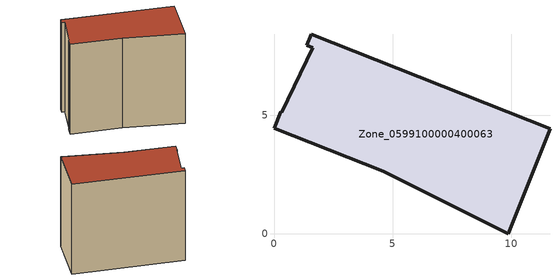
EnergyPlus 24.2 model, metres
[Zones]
Zone_0599100000400063
 floor ground (C_G): 9.88,0 4.61,2.63 0,4.46 0.28,5.15 0.33,5.14 1.63,7.85 1.39,7.95 1.57,8.42 11.63,4.43 z0.15
 wall outside (C_F): 4.61,2.63 9.88,0 11.63,4.43 1.57,8.42 1.39,7.95 1.63,7.85 0.33,5.14 0.28,5.15 0,4.46 4.61,2.63 z0.15:10.13
 roof outside (C_R): 1.57,8.42 1.39,7.95 1.63,7.85 0.33,5.14 0.28,5.15 0,4.46 4.61,2.63 9.88,0 11.63,4.43 z10.13
[BUILDING]
Pand.0599100000400063: North Axis=0; Terrain=City; Loads Convergence Tolerance Value=0.04; Temperature Convergence Tolerance Value=0.4; Solar Distribution=FullExterior; Maximum Number of Warmup Days=25; Minimum Number of Warmup Days=1
[Site:Location]
Rotterdam.The.Hague.AP_ZH_NLD Design_Conditions: Latitude=51.96; Longitude=4.45; Time Zone=1; Elevation=-4.5
[SITE:GROUNDTEMPERATURE:BUILDINGSURFACE]
18, 18, 18, 18, 18, 18, 18, 18, 18, 18, 18, 18
[MATERIAL] Thermal Absorptance=0.9; Solar Absorptance=0.7; Visible Absorptance=0.7
Name | Roughness | Thickness | Conductivity | Density | Specific Heat
G.TI.1992-2005 | MediumSmooth | 0.15 | 0.06 | 540 | 1210
F.TI.1992-2005 | Rough | 0.3 | 0.12 | 1920 | 840
R.TI.1992-2005 | MediumRough | 0.2 | 0.08 | 1500 | 1000
[CONSTRUCTION]
C_G: G.TI.1992-2005
C_F: F.TI.1992-2005
C_R: R.TI.1992-2005
[ZONE]
Zone_0599100000400063: Type=1; Multiplier=1; Ceiling Height=Autocalculate; Volume=Autocalculate; Floor Area=autocalculate; Part of Total Floor Area=Yes
[ZONEINFILTRATION:DESIGNFLOWRATE]
Infil_Zone_0599100000400063: Zone or ZoneList or Space or SpaceList=Zone_0599100000400063; Schedule=AlwaysOn; Design Flow Rate Calculation Method=Flow/Area; Flow Rate per Floor Area=0.0015; Constant Term Coefficient=1; Temperature Term Coefficient=0; Velocity Term Coefficient=0; Velocity Squared Term Coefficient=0
[HVACTEMPLATE:ZONE:IDEALLOADSAIRSYSTEM]
Zone_0599100000400063: Maximum Heating Supply Air Temperature=50; Minimum Cooling Supply Air Temperature=13; Maximum Heating Supply Air Humidity Ratio=0.0156; Minimum Cooling Supply Air Humidity Ratio=0.0077; Heating Limit=NoLimit; Cooling Limit=NoLimit; Dehumidification Control Type=ConstantSensibleHeatRatio; Cooling Sensible Heat Ratio=0.7; Dehumidification Setpoint=60; Humidification Control Type=None; Humidification Setpoint=30; Outdoor Air Method=None; Outdoor Air Flow Rate per Person=0.00944; Outdoor Air Flow Rate per Zone Floor Area=0; Outdoor Air Flow Rate per Zone=0; Demand Controlled Ventilation Type=None; Outdoor Air Economizer Type=NoEconomizer; Heat Recovery Type=None; Sensible Heat Recovery Effectiveness=0.7; Latent Heat Recovery Effectiveness=0.65
[ZONECONTROL:THERMOSTAT]
ThermostatControl_Zone_0599100000400063: Zone or ZoneList=Zone_0599100000400063; Control Type Schedule=DualSetpointControlType; Control 1=Thermostat_Zone_0599100000400063; Temperature Difference Between Cutout And Setpoint=0
[THERMOSTATSETPOINT:DUALSETPOINT]
Thermostat_Zone_0599100000400063: Heating Setpoint Temperature Schedule=HeatingSetpoint_Zone_0599100000400063; Cooling Setpoint Temperature Schedule=CoolingSetpoint_Zone_0599100000400063
[SCHEDULE:COMPACT]
HeatingSetpoint_Zone_0599100000400063: Through: 12/31, For: AllDays, Until: 24:00, 21
CoolingSetpoint_Zone_0599100000400063: Through: 12/31, For: AllDays, Until: 24:00, 24
DualSetpointControlType: Through: 12/31, For: AllDays, Until: 24:00, 4
AlwaysOn: Through: 12/31, For: AllDays, Until: 24:00, 1
